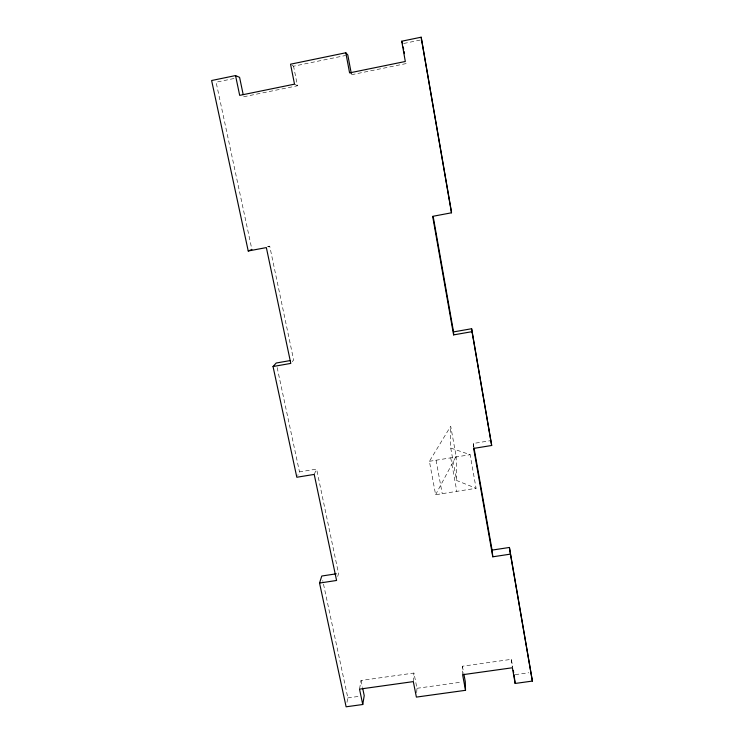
<?xml version="1.0" encoding="UTF-8"?>
<svg xmlns="http://www.w3.org/2000/svg" width="744" height="744" viewBox="0 0 744 744"><rect width="100%" height="100%" fill="white"/><g stroke="black" fill="none" stroke-linecap="round" stroke-linejoin="round"><path stroke-width="0.56" stroke-dasharray="3.72 2.79" d="M416.677 692.701L416.966 688.302L413.934 673.041L361.035 680.481L359.519 689.13M413.311 681.606L413.934 673.041M346.983 702.355L347.848 697.909L322.738 580.543M337.702 576.47L338.529 573.475L316.591 469.101L299.497 471.901L297.712 475.463M314.21 474.412L316.591 469.101M435.621 494.723L456.137 456.277L450.706 426.228L429.4 461.308L435.621 494.723L476.086 488.296L470.124 454.696L450.724 448.046L450.706 426.228M292.215 361.686L293.638 359.966L269.719 246.171L267.487 246.589M268.035 246.878L269.719 246.171M233.997 78.511L216.113 82.203L251.909 249.519M292.057 65.202L293.573 66.207L345.551 55.484M403.797 43.459L420.602 39.99M243.651 96.767L297.461 85.774L293.573 66.207M406.178 63.566L351.512 74.735L349.587 72.884M473.565 447.432L473.24 443.489L490.956 440.588M429.4 461.308L470.124 454.696M462.601 674.724L462.396 666.224L511.342 659.342L512.709 667.07M347.848 697.909L358.757 696.384M416.966 688.302L461.819 682.062M515.201 674.641L528.742 672.762M450.724 448.046L456.611 480.485L476.086 488.296M294.512 84.156L297.461 85.774M277.168 367.564L299.497 471.901M361.035 680.481L362.393 686.972M462.396 666.224L463.624 672.809M436.049 460.229L442.234 493.672M450.734 457.848L456.816 491.356M473.24 443.489L473.844 446.893M511.342 659.342L512.384 667.768M456.137 456.277L456.611 480.485"/><path stroke-width="1.12" d="M336.297 573.81L321.771 576.023L319.548 583.054L346.118 706.8L362.756 704.503L364.216 695.631L362.626 688.061M319.548 583.054L336.586 580.469L314.21 474.412L296.819 477.248L273.039 366.522L276.201 363.026L290.374 360.542M243.195 94.609L239.587 77.357L235.532 75.572L211.622 80.519L248.226 250.988L251.909 249.519M351.308 73.637L347.811 55.01L345.811 52.778L290.541 64.198L294.512 84.156L239.689 95.362L235.532 75.572M345.811 52.778L349.587 72.884L405.313 61.492L401.732 41.218L421.16 37.2L451.478 212.012L451.487 212.803L432.664 216.346L453.598 334.893L472.022 331.666L471.631 328.736L453.542 331.908L453.598 334.893M248.226 250.988L266.352 247.585L290.792 363.407L273.039 366.522M471.631 328.736L491.682 445.479L473.649 448.418L492.788 556.81L510.449 554.131L532.379 681.076L515.155 683.457L512.384 667.768L462.601 674.724L465.521 690.311L416.389 697.1L413.311 681.606L359.519 689.13L362.756 704.503M492.788 556.81L492.063 550.104L509.408 547.463L532.379 681.076M401.732 41.218L402.671 43.691M463.828 673.906L465.27 681.588L465.521 690.311M403.257 47.002L403.648 49.206M404.038 51.42L404.429 53.624M433.194 216.625L453.542 331.908M474.04 448.028L492.063 550.104M513.286 670.381L513.676 672.595M421.16 37.2L451.487 212.803M472.022 331.666L491.682 445.479M509.408 547.463L510.449 554.131M514.067 674.799L515.155 683.457"/></g></svg>
